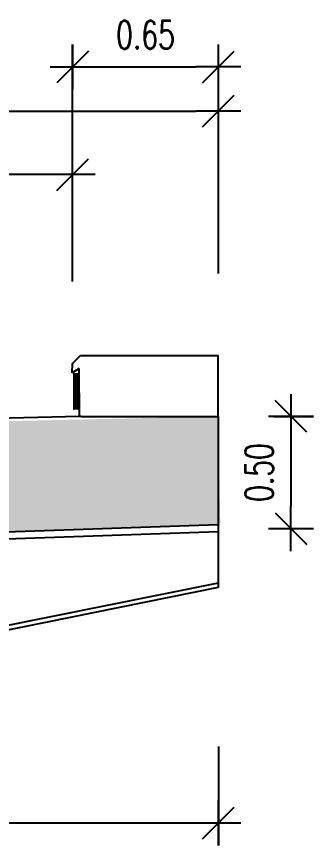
# Model space of a CAD drawing. Header units: metres. Extents: x -697843 to 22159, y -46191 to 9548.
# Drawn here: x -63540.105 to -63538.781, y -23175.84 to -23172.138 of the extents above; entities that cross this region are included whole.
import ezdxf

# ---------------------------------------------------------------- set-up
doc = ezdxf.new("R2010")
doc.units = ezdxf.units.M
doc.linetypes.add('CACHE', pattern=[9.525, 6.35, -3.175])
doc.layers.get('Defpoints').update_dxf_attribs({"color": 9})
for name, color, linetype in [('Coffrage', 3, 'Continuous'), ('OA_Cotations', 7, 'Continuous'), ('POUTRELLE', 5, 'Continuous')]:
    doc.layers.add(name, color=color, linetype=linetype)
doc.layers.add('COT50', color=8, linetype='Continuous', lineweight=15)
doc.layers.add('S-EXE-TEXT', color=7, linetype='Continuous', lineweight=25)
doc.layers.get('0').off()
doc.styles.add('COTE1-100', font='romans.shx', dxfattribs={"width": 0.7, "height": 0.25})
doc.styles.add('text-s-1-50', font='romans.shx', dxfattribs={"width": 0.7, "height": 0.125})
doc.dimstyles.new('COT-OBLIQUES-1_100', dxfattribs={"dimtxt": 0.25, "dimasz": 0.1, "dimexe": 0.1, "dimexo": 0.1, "dimgap": 0.125, "dimtad": 1, "dimzin": 0, "dimdsep": 46, "dimtxsty": 'COTE1-100', "dimblk1": 'MARQUE', "dimblk2": 'MARQUE', "dimsah": 1, "dimcen": 5, "dimdle": 2, "dimclrd": 9, "dimclre": 9, "dimaunit": 2, "dimadec": 0, "dimazin": 0, "dimtfac": 1, "dimtix": 1, "dimtmove": 0, "dimatfit": 3, "dimldrblk": 'MARQUE', "dimfxl": 1, "dimtolj": 1, "dimtzin": 0, "dimarcsym": 0})

# ---------------------------------------------------------------- blocks, each defined once
blk = doc.blocks.new('MARQUE')
for p, q in [((0, -1), (0, 1)), ((-0.707, -0.707), (0.707, 0.707)), ((1, 0), (-1, 0))]:
    blk.add_line(p, q)
blk = doc.blocks.new('*D220')
at = {"layer": 'Defpoints', "color": 0, "transparency": 16777216}
for p in [(-63539.205, -23172.363), (-63539.205, -23173.3864), (-63539.855, -23173.4219)]:
    blk.add_point(p, dxfattribs=at)
at = {"layer": 'OA_Cotations', "color": 9, "lineweight": -2, "transparency": 16777216}
for p, q in [((-63539.855, -23173.3219), (-63539.855, -23172.263)), ((-63539.205, -23173.2864), (-63539.205, -23172.263)), ((-63539.755, -23172.363), (-63539.305, -23172.363))]:
    blk.add_line(p, q, dxfattribs=at)
at = {"layer": 'OA_Cotations', "color": 9, "lineweight": -2, "transparency": 16777216, "xscale": 0.1, "yscale": 0.1, "zscale": 0.1, "rotation": 180}
blk.add_blockref('MARQUE', (-63539.855, -23172.363), dxfattribs=at)
at = {"layer": 'OA_Cotations', "color": 9, "lineweight": -2, "transparency": 16777216, "xscale": 0.1, "yscale": 0.1, "zscale": 0.1}
blk.add_blockref('MARQUE', (-63539.205, -23172.363), dxfattribs=at)
at = {"layer": 'OA_Cotations', "color": 9, "transparency": 16777216, "insert": (-63539.53, -23172.2205), "char_height": 0.125, "attachment_point": 5, "style": 'text-s-1-50'}
blk.add_mtext('\\A1;0.65', dxfattribs=at)
blk = doc.blocks.new('*D222')
at = {"layer": 'Defpoints', "color": 0, "transparency": 16777216}
for p in [(-63539.205, -23175.2987), (-63542.2049, -23175.5215), (-63542.2049, -23175.7402)]:
    blk.add_point(p, dxfattribs=at)
at = {"layer": 'OA_Cotations', "color": 9, "lineweight": -2, "transparency": 16777216}
for p, q in [((-63539.205, -23175.3987), (-63539.205, -23175.8402)), ((-63542.2049, -23175.6215), (-63542.2049, -23175.8402)), ((-63539.305, -23175.7402), (-63542.1049, -23175.7402))]:
    blk.add_line(p, q, dxfattribs=at)
at = {"layer": 'OA_Cotations', "color": 9, "lineweight": -2, "transparency": 16777216, "xscale": 0.1, "yscale": 0.1, "zscale": 0.1, "rotation": 180}
blk.add_blockref('MARQUE', (-63542.2049, -23175.7402), dxfattribs=at)
at = {"layer": 'OA_Cotations', "color": 9, "lineweight": -2, "transparency": 16777216, "xscale": 0.1, "yscale": 0.1, "zscale": 0.1}
blk.add_blockref('MARQUE', (-63539.205, -23175.7402), dxfattribs=at)
at = {"layer": 'OA_Cotations', "color": 9, "transparency": 16777216, "insert": (-63540.705, -23175.5977), "char_height": 0.125, "attachment_point": 5, "style": 'text-s-1-50'}
blk.add_mtext('\\A1;3.00', dxfattribs=at)
blk = doc.blocks.new('*D223')
at = {"layer": 'Defpoints', "color": 0, "transparency": 16777216}
for p in [(-63551.3574, -23172.8442), (-63539.855, -23172.8766), (-63551.3574, -23173.4356)]:
    blk.add_point(p, dxfattribs=at)
at = {"layer": 'OA_Cotations', "color": 9, "lineweight": -2, "transparency": 16777216}
for p, q in [((-63551.3574, -23173.3356), (-63551.3574, -23172.7442)), ((-63539.855, -23172.7766), (-63539.855, -23172.7442)), ((-63539.955, -23172.8442), (-63551.2574, -23172.8442))]:
    blk.add_line(p, q, dxfattribs=at)
at = {"layer": 'OA_Cotations', "color": 9, "lineweight": -2, "transparency": 16777216, "xscale": 0.1, "yscale": 0.1, "zscale": 0.1, "rotation": 180}
blk.add_blockref('MARQUE', (-63551.3574, -23172.8442), dxfattribs=at)
at = {"layer": 'OA_Cotations', "color": 9, "lineweight": -2, "transparency": 16777216, "xscale": 0.1, "yscale": 0.1, "zscale": 0.1}
blk.add_blockref('MARQUE', (-63539.855, -23172.8442), dxfattribs=at)
at = {"layer": 'OA_Cotations', "color": 9, "transparency": 16777216, "insert": (-63545.6062, -23172.7017), "char_height": 0.125, "attachment_point": 5, "style": 'text-s-1-50'}
blk.add_mtext('\\A1;11.50', dxfattribs=at)
blk = doc.blocks.new('*D224')
at = {"layer": 'Defpoints', "color": 0, "transparency": 16777216}
for p in [(-63539.205, -23172.5606), (-63539.205, -23173.379), (-63553.505, -23173.519)]:
    blk.add_point(p, dxfattribs=at)
at = {"layer": 'OA_Cotations', "color": 9, "lineweight": -2, "transparency": 16777216}
for p, q in [((-63553.505, -23173.419), (-63553.505, -23172.4606)), ((-63539.205, -23173.279), (-63539.205, -23172.4606)), ((-63553.405, -23172.5606), (-63539.305, -23172.5606))]:
    blk.add_line(p, q, dxfattribs=at)
at = {"layer": 'OA_Cotations', "color": 9, "lineweight": -2, "transparency": 16777216, "xscale": 0.1, "yscale": 0.1, "zscale": 0.1, "rotation": 180}
blk.add_blockref('MARQUE', (-63553.505, -23172.5606), dxfattribs=at)
at = {"layer": 'OA_Cotations', "color": 9, "lineweight": -2, "transparency": 16777216, "xscale": 0.1, "yscale": 0.1, "zscale": 0.1}
blk.add_blockref('MARQUE', (-63539.205, -23172.5606), dxfattribs=at)
at = {"layer": 'OA_Cotations', "color": 9, "transparency": 16777216, "insert": (-63545.734, -23172.4181), "char_height": 0.125, "attachment_point": 5, "style": 'text-s-1-50'}
blk.add_mtext('\\A1;14.30', dxfattribs=at)
blk = doc.blocks.new('*D246')
at = {"layer": 'Defpoints', "color": 0, "transparency": 16777216}
for p in [(-63539.0595, -23173.9244), (-63539.0595, -23174.4255), (-63538.8809, -23174.4255)]:
    blk.add_point(p, dxfattribs=at)
at = {"layer": 'OA_Cotations', "color": 9, "lineweight": -2, "transparency": 16777216}
for p, q in [((-63538.9595, -23173.9244), (-63538.7809, -23173.9244)), ((-63538.8809, -23174.0244), (-63538.8809, -23174.3255)), ((-63538.9595, -23174.4255), (-63538.7809, -23174.4255))]:
    blk.add_line(p, q, dxfattribs=at)
at = {"layer": 'OA_Cotations', "color": 9, "lineweight": -2, "transparency": 16777216, "xscale": 0.1, "yscale": 0.1, "zscale": 0.1}
for p, rotation in [((-63538.8809, -23173.9244), 90), ((-63538.8809, -23174.4255), 270)]:
    blk.add_blockref('MARQUE', p, dxfattribs=dict(at, rotation=rotation))
at = {"layer": 'OA_Cotations', "color": 9, "transparency": 16777216, "insert": (-63539.0234, -23174.1749), "char_height": 0.125, "attachment_point": 5, "rotation": 90, "style": 'text-s-1-50'}
blk.add_mtext('\\A1;0.50', dxfattribs=at)

msp = doc.modelspace()

# ---------------------------------------------------------------- hatches: boundary and pattern name
at = {"layer": 'COT50'}
h = msp.add_hatch(dxfattribs=at)
h.set_pattern_fill('AR-CONC', color=256, scale=0.001)
h.set_pattern_definition([(50, (-63546.95504, -23178.78819), (0.1821847, -0.015939), [0.01905, -0.20955]), (355, (-63546.95504, -23178.78819), (-0.0352434, 0.191057), [0.01524, -0.1676406]), (100.4514, (-63546.93985, -23178.78952), (0.1469412, 0.1751178), [0.01619, -0.1780902]), (46.1842, (-63546.95504, -23178.7374), (0.271079, -0.0420423), [0.028575, -0.314325]), (96.6356, (-63546.93245, -23178.7409), (0.237404, 0.247426), [0.024285, -0.267136]), (351.184, (-63546.95504, -23178.7374), (0.237404, 0.247426), [0.02286, -0.25146]), (21, (-63546.92964, -23178.75009), (0.1516144, -0.1022652), [0.01905, -0.20955]), (326, (-63546.92964, -23178.75009), (0.061802, 0.184188), [0.01524, -0.16764]), (71.4514, (-63546.917, -23178.75861), (0.2134164, 0.0819228), [0.01619, -0.17809]), (37.5, (-63546.955035, -23178.78819), (0.0030886, 0.08455504), [0, -0.165608, 0, -0.17018, 0, -0.168275]), (7.5, (-63546.95504, -23178.78819), (0.0668197, 0.1001806), [0, -0.097028, 0, -0.161798, 0, -0.064135]), (327.5, (-63547.01168, -23178.78819), (0.1355906, -0.00572874), [0, -0.0635, 0, -0.19812, 0, -0.26289]), (317.5, (-63547.03708, -23178.78819), (0.1481292, 0.0254265), [0, -0.08255, 0, -0.131572, 0, -0.18669])])
h.paths.add_polyline_path([(-63546.35504, -23174.08379), (-63546.35504, -23174.59099), (-63542.74812, -23174.49317), (-63541.65672, -23174.49326), (-63539.19641, -23174.40826), (-63539.20504, -23173.92441)])

# ---------------------------------------------------------------- linework, layer by layer
at = {"layer": 'Coffrage', "color": 9}
for p, q in [((-63539.85504, -23173.68779), (-63539.81948, -23173.65224)), ((-63539.81948, -23173.65224), (-63539.20504, -23173.65224)), ((-63539.20504, -23173.92441), (-63539.20504, -23173.65224)), ((-63539.85638, -23173.73002), (-63539.85504, -23173.68779)), ((-63539.82638, -23173.71002), (-63539.85638, -23173.73002)), ((-63539.82504, -23173.92463), (-63539.82638, -23173.71002))]:
    msp.add_line(p, q, dxfattribs=at)
at = {"layer": 'Coffrage', "color": 4}
for p, q in [((-63539.82504, -23173.92463), (-63546.35504, -23174.07668)), ((-63539.81646, -23173.92441), (-63539.82504, -23173.92441)), ((-63539.81646, -23173.92441), (-63539.20504, -23173.92441)), ((-63539.20504, -23173.92441), (-63539.20504, -23174.40856))]:
    msp.add_line(p, q, dxfattribs=at)
at = {"layer": 'POUTRELLE', "color": 4}
for p, q in [((-63539.20504, -23174.40856), (-63541.65672, -23174.49326)), ((-63539.20504, -23174.40856), (-63539.20504, -23174.68839)), ((-63541.65386, -23174.52324), (-63539.204, -23174.43854)), ((-63539.20504, -23174.66872), (-63542.19685, -23175.27326)), ((-63539.20504, -23174.68872), (-63542.19685, -23175.29326))]:
    msp.add_line(p, q, dxfattribs=at)
at = {"layer": 'S-EXE-TEXT', "color": 9, "linetype": 'CACHE', "ltscale": 0.02, "transparency": 33554597, "const_width": 0.025, "flags": 128}
msp.add_lwpolyline([(-63539.84138, -23173.72964), (-63539.84062, -23173.89477)], dxfattribs=at)

# ---------------------------------------------------------------- dimensions: what is measured, and where the dimension line sits
at = {"layer": 'OA_Cotations', "color": 9}
for base, p1, p2, picture, middle in [((-63539.20504, -23172.36298), (-63539.85504, -23173.42192), (-63539.20504, -23173.38636), '*D220', (-63539.53004, -23172.36298)), ((-63539.20504, -23172.56056), (-63553.50504, -23173.51899), (-63539.20504, -23173.37898), '*D224', (-63545.73405, -23172.56056))]:
    dim = msp.add_linear_dim(base=base, p1=p1, p2=p2, angle=180, dimstyle='COT-OBLIQUES-1_100', override={"dimgap": 0.08, "dimtxsty": 'text-s-1-50', "dimclrt": 9}, dxfattribs=at)
    dim.commit()
    dim.dimension.update_dxf_attribs({"geometry": picture, "text_midpoint": middle, "dimtype": 160})
for base, p1, p2, angle, override, picture, middle in [((-63551.35737, -23172.84423), (-63539.85504, -23172.87658), (-63551.35737, -23173.43555), 180, {"dimgap": 0.08, "dimtxsty": 'text-s-1-50', "dimclrd": 9, "dimclre": 9, "dimclrt": 9}, '*D223', (-63545.6062, -23172.70173)), ((-63538.8809, -23174.42548), (-63539.05945, -23173.92441), (-63539.05945, -23174.42548), 90, {"dimgap": 0.08, "dimtxsty": 'text-s-1-50', "dimclrt": 9}, '*D246', (-63539.0234, -23174.17494))]:
    dim = msp.add_linear_dim(base=base, p1=p1, p2=p2, angle=angle, dimstyle='COT-OBLIQUES-1_100', override=override, dxfattribs=at)
    dim.commit()
    dim.dimension.update_dxf_attribs({"geometry": picture, "text_midpoint": middle})
dim = msp.add_linear_dim(base=(-63542.2049, -23175.74024), p1=(-63539.20504, -23175.29868), p2=(-63542.2049, -23175.52148), dimstyle='COT-OBLIQUES-1_100', override={"dimgap": 0.08, "dimtxsty": 'text-s-1-50', "dimclrd": 9, "dimclre": 9, "dimclrt": 9}, dxfattribs=at)
dim.commit()
dim.dimension.update_dxf_attribs({"geometry": '*D222', "text_midpoint": (-63540.70497, -23175.59774)})

doc.saveas('drawing.dxf')
